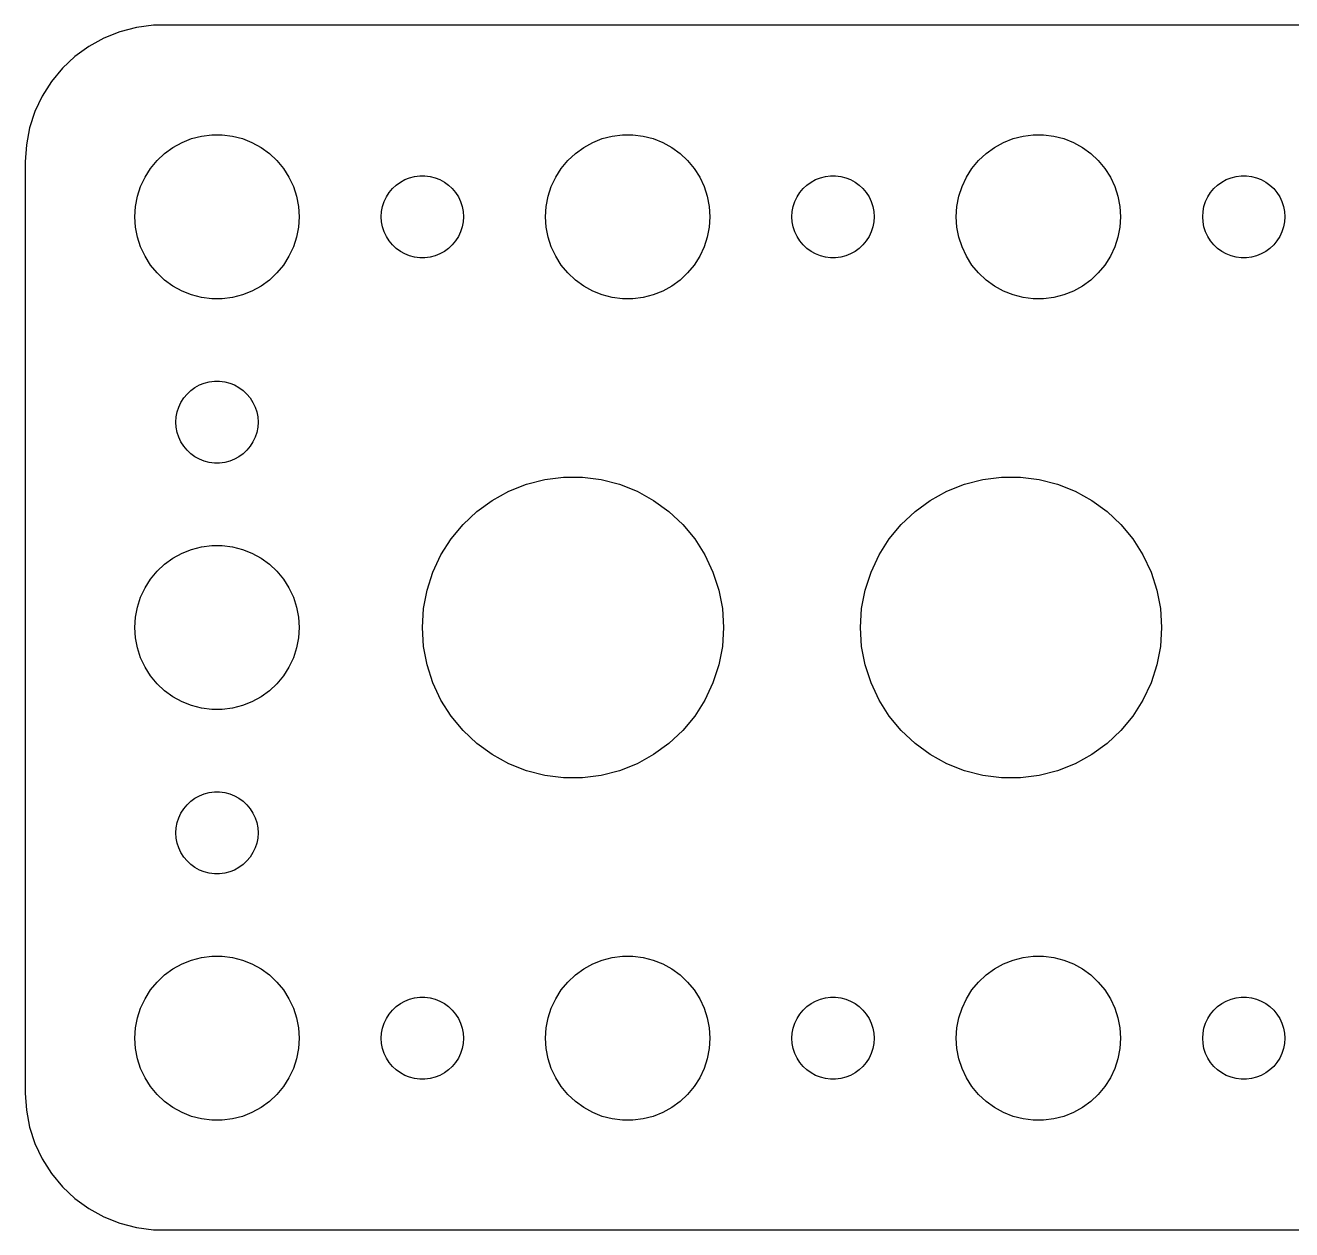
# Model space of a CAD drawing. Header units: metres. Extents: x -52 to 52, y 32 to 76.
# Drawn here: x -52 to -5.75, y 32.01 to 75.99 of the extents above; entities that cross this region are included whole.
import ezdxf

# ---------------------------------------------------------------- set-up
doc = ezdxf.new("R2010")
doc.units = ezdxf.units.M

msp = doc.modelspace()

# ---------------------------------------------------------------- linework, layer by layer
for p, q in [((-47.9369, 75.9114), (-48.5451, 75.7553)), ((-47.3139, 75.9901), (-47.9369, 75.9114)), ((47.3139, 75.9901), (-47.3139, 75.9901)), ((-49.1289, 75.5241), (-49.6791, 75.2216)), ((-48.5451, 75.7553), (-49.1289, 75.5241)), ((-49.6791, 75.2216), (-50.1871, 74.8526)), ((-50.1871, 74.8526), (-50.6448, 74.4227)), ((-50.6448, 74.4227), (-51.0451, 73.9389)), ((-51.0451, 73.9389), (-51.3815, 73.4088)), ((-51.3815, 73.4088), (-51.6489, 72.8406)), ((-51.6489, 72.8406), (-51.8429, 72.2434)), ((-51.8429, 72.2434), (-51.9606, 71.6267)), ((-46.6075, 71.533), (-46.2773, 71.7145)), ((-46.2773, 71.7145), (-45.927, 71.8532)), ((-45.927, 71.8532), (-45.5621, 71.9469)), ((-45.5621, 71.9469), (-45.1884, 71.9941)), ((-45.1884, 71.9941), (-44.8116, 71.9941)), ((-44.8116, 71.9941), (-44.4379, 71.9469)), ((-44.4379, 71.9469), (-44.0729, 71.8532)), ((-44.0729, 71.8532), (-43.7227, 71.7145)), ((-43.7227, 71.7145), (-43.3925, 71.533)), ((-31.6075, 71.533), (-31.2773, 71.7145)), ((-31.2773, 71.7145), (-30.927, 71.8532)), ((-30.927, 71.8532), (-30.5621, 71.9469)), ((-30.5621, 71.9469), (-30.1884, 71.9941)), ((-30.1884, 71.9941), (-29.8116, 71.9941)), ((-29.8116, 71.9941), (-29.4379, 71.9469)), ((-29.4379, 71.9469), (-29.0729, 71.8532)), ((-29.0729, 71.8532), (-28.7227, 71.7145)), ((-28.7227, 71.7145), (-28.3925, 71.533)), ((-16.6075, 71.533), (-16.2773, 71.7145)), ((-16.2773, 71.7145), (-15.927, 71.8532)), ((-15.927, 71.8532), (-15.5621, 71.9469)), ((-15.5621, 71.9469), (-15.1884, 71.9941)), ((-15.1884, 71.9941), (-14.8116, 71.9941)), ((-14.8116, 71.9941), (-14.4379, 71.9469)), ((-14.4379, 71.9469), (-14.0729, 71.8532)), ((-14.0729, 71.8532), (-13.7227, 71.7145)), ((-13.7227, 71.7145), (-13.3925, 71.533)), ((-51.9606, 71.6267), (-52, 71)), ((-47.1869, 71.0536), (-46.9123, 71.3115)), ((-46.9123, 71.3115), (-46.6075, 71.533)), ((-43.3925, 71.533), (-43.0877, 71.3115)), ((-43.0877, 71.3115), (-42.8131, 71.0536)), ((-32.1869, 71.0536), (-31.9123, 71.3115)), ((-31.9123, 71.3115), (-31.6075, 71.533)), ((-28.3925, 71.533), (-28.0877, 71.3115)), ((-28.0877, 71.3115), (-27.8131, 71.0536)), ((-17.1869, 71.0536), (-16.9123, 71.3115)), ((-16.9123, 71.3115), (-16.6075, 71.533)), ((-13.3925, 71.533), (-13.0877, 71.3115)), ((-13.0877, 71.3115), (-12.8131, 71.0536)), ((-52, 71), (-52, 37)), ((-47.6289, 70.4453), (-47.427, 70.7634)), ((-47.427, 70.7634), (-47.1869, 71.0536)), ((-42.8131, 71.0536), (-42.5729, 70.7634)), ((-42.5729, 70.7634), (-42.3711, 70.4453)), ((-32.6289, 70.4453), (-32.427, 70.7634)), ((-32.427, 70.7634), (-32.1869, 71.0536)), ((-27.8131, 71.0536), (-27.5729, 70.7634)), ((-27.5729, 70.7634), (-27.3711, 70.4453)), ((-17.6289, 70.4453), (-17.427, 70.7634)), ((-17.427, 70.7634), (-17.1869, 71.0536)), ((-12.8131, 71.0536), (-12.5729, 70.7634)), ((-12.5729, 70.7634), (-12.3711, 70.4453)), ((-47.7893, 70.1044), (-47.6289, 70.4453)), ((-42.3711, 70.4453), (-42.2107, 70.1044)), ((-38.3037, 70.2665), (-38.1387, 70.3572)), ((-38.1387, 70.3572), (-37.9635, 70.4266)), ((-37.9635, 70.4266), (-37.7811, 70.4734)), ((-37.7811, 70.4734), (-37.5942, 70.497)), ((-37.5942, 70.497), (-37.4058, 70.497)), ((-37.4058, 70.497), (-37.2189, 70.4734)), ((-37.2189, 70.4734), (-37.0365, 70.4266)), ((-37.0365, 70.4266), (-36.8613, 70.3572)), ((-36.8613, 70.3572), (-36.6963, 70.2665)), ((-32.7893, 70.1044), (-32.6289, 70.4453)), ((-27.3711, 70.4453), (-27.2107, 70.1044)), ((-23.3037, 70.2665), (-23.1387, 70.3572)), ((-23.1387, 70.3572), (-22.9635, 70.4266)), ((-22.9635, 70.4266), (-22.7811, 70.4734)), ((-22.7811, 70.4734), (-22.5942, 70.497)), ((-22.5942, 70.497), (-22.4058, 70.497)), ((-22.4058, 70.497), (-22.2189, 70.4734)), ((-22.2189, 70.4734), (-22.0365, 70.4266)), ((-22.0365, 70.4266), (-21.8613, 70.3572)), ((-21.8613, 70.3572), (-21.6963, 70.2665)), ((-17.7893, 70.1044), (-17.6289, 70.4453)), ((-12.3711, 70.4453), (-12.2107, 70.1044)), ((-8.30373, 70.2665), (-8.13866, 70.3572)), ((-8.13866, 70.3572), (-7.96352, 70.4266)), ((-7.96352, 70.4266), (-7.78107, 70.4734)), ((-7.78107, 70.4734), (-7.59418, 70.497)), ((-7.59418, 70.497), (-7.40581, 70.497)), ((-7.40581, 70.497), (-7.21892, 70.4734)), ((-7.21892, 70.4734), (-7.03647, 70.4266)), ((-7.03647, 70.4266), (-6.86133, 70.3572)), ((-6.86133, 70.3572), (-6.69626, 70.2665)), ((-47.9057, 69.7461), (-47.7893, 70.1044)), ((-42.2107, 70.1044), (-42.0942, 69.7461)), ((-38.8145, 69.7226), (-38.7135, 69.8817)), ((-38.7135, 69.8817), (-38.5934, 70.0268)), ((-38.5934, 70.0268), (-38.4561, 70.1558)), ((-38.4561, 70.1558), (-38.3037, 70.2665)), ((-36.6963, 70.2665), (-36.5439, 70.1558)), ((-36.5439, 70.1558), (-36.4065, 70.0268)), ((-36.4065, 70.0268), (-36.2865, 69.8817)), ((-36.2865, 69.8817), (-36.1855, 69.7226)), ((-32.9057, 69.7461), (-32.7893, 70.1044)), ((-27.2107, 70.1044), (-27.0942, 69.7461)), ((-23.8145, 69.7226), (-23.7135, 69.8817)), ((-23.7135, 69.8817), (-23.5934, 70.0268)), ((-23.5934, 70.0268), (-23.4561, 70.1558)), ((-23.4561, 70.1558), (-23.3037, 70.2665)), ((-21.6963, 70.2665), (-21.5439, 70.1558)), ((-21.5439, 70.1558), (-21.4065, 70.0268)), ((-21.4065, 70.0268), (-21.2865, 69.8817)), ((-21.2865, 69.8817), (-21.1855, 69.7226)), ((-17.9057, 69.7461), (-17.7893, 70.1044)), ((-12.2107, 70.1044), (-12.0942, 69.7461)), ((-8.81445, 69.7226), (-8.71352, 69.8817)), ((-8.71352, 69.8817), (-8.59344, 70.0268)), ((-8.59344, 70.0268), (-8.45613, 70.1558)), ((-8.45613, 70.1558), (-8.30373, 70.2665)), ((-6.69626, 70.2665), (-6.54385, 70.1558)), ((-6.54385, 70.1558), (-6.40654, 70.0268)), ((-6.40654, 70.0268), (-6.28647, 69.8817)), ((-6.28647, 69.8817), (-6.18553, 69.7226)), ((-48, 69), (-47.9763, 69.376)), ((-47.9763, 69.376), (-47.9057, 69.7461)), ((-42.0942, 69.7461), (-42.0237, 69.376)), ((-42.0237, 69.376), (-42, 69)), ((-38.9529, 69.373), (-38.8947, 69.5522)), ((-38.8947, 69.5522), (-38.8145, 69.7226)), ((-36.1855, 69.7226), (-36.1053, 69.5522)), ((-36.1053, 69.5522), (-36.0471, 69.373)), ((-33, 69), (-32.9763, 69.376)), ((-32.9763, 69.376), (-32.9057, 69.7461)), ((-27.0942, 69.7461), (-27.0237, 69.376)), ((-27.0237, 69.376), (-27, 69)), ((-23.9529, 69.373), (-23.8947, 69.5522)), ((-23.8947, 69.5522), (-23.8145, 69.7226)), ((-21.1855, 69.7226), (-21.1053, 69.5522)), ((-21.1053, 69.5522), (-21.0471, 69.373)), ((-18, 69), (-17.9763, 69.376)), ((-17.9763, 69.376), (-17.9057, 69.7461)), ((-12.0942, 69.7461), (-12.0237, 69.376)), ((-12.0237, 69.376), (-12, 69)), ((-8.95287, 69.373), (-8.89465, 69.5522)), ((-8.89465, 69.5522), (-8.81445, 69.7226)), ((-6.18553, 69.7226), (-6.10533, 69.5522)), ((-6.10533, 69.5522), (-6.04712, 69.373)), ((-47.9763, 68.624), (-48, 69)), ((-42, 69), (-42.0237, 68.624)), ((-39, 69), (-38.9882, 69.188)), ((-38.9882, 68.812), (-39, 69)), ((-38.9882, 69.188), (-38.9529, 69.373)), ((-36.0471, 69.373), (-36.0118, 69.188)), ((-36.0118, 69.188), (-36, 69)), ((-36, 69), (-36.0118, 68.812)), ((-32.9763, 68.624), (-33, 69)), ((-27, 69), (-27.0237, 68.624)), ((-24, 69), (-23.9882, 69.188)), ((-23.9882, 68.812), (-24, 69)), ((-23.9882, 69.188), (-23.9529, 69.373)), ((-21.0471, 69.373), (-21.0118, 69.188)), ((-21.0118, 69.188), (-21, 69)), ((-21, 69), (-21.0118, 68.812)), ((-17.9763, 68.624), (-18, 69)), ((-12, 69), (-12.0237, 68.624)), ((-9, 69), (-8.98816, 69.188)), ((-8.98816, 68.812), (-9, 69)), ((-8.98816, 69.188), (-8.95287, 69.373)), ((-6.04712, 69.373), (-6.01183, 69.188)), ((-6.01183, 69.188), (-6, 69)), ((-6, 69), (-6.01183, 68.812)), ((-47.9057, 68.2539), (-47.9763, 68.624)), ((-42.0237, 68.624), (-42.0942, 68.2539)), ((-38.9529, 68.627), (-38.9882, 68.812)), ((-38.8947, 68.4478), (-38.9529, 68.627)), ((-36.0471, 68.627), (-36.1053, 68.4478)), ((-36.0118, 68.812), (-36.0471, 68.627)), ((-32.9057, 68.2539), (-32.9763, 68.624)), ((-27.0237, 68.624), (-27.0942, 68.2539)), ((-23.9529, 68.627), (-23.9882, 68.812)), ((-23.8947, 68.4478), (-23.9529, 68.627)), ((-21.0471, 68.627), (-21.1053, 68.4478)), ((-21.0118, 68.812), (-21.0471, 68.627)), ((-17.9057, 68.2539), (-17.9763, 68.624)), ((-12.0237, 68.624), (-12.0942, 68.2539)), ((-8.95287, 68.627), (-8.98816, 68.812)), ((-8.89465, 68.4478), (-8.95287, 68.627)), ((-6.04712, 68.627), (-6.10533, 68.4478)), ((-6.01183, 68.812), (-6.04712, 68.627)), ((-47.7893, 67.8956), (-47.9057, 68.2539)), ((-42.0942, 68.2539), (-42.2107, 67.8956)), ((-38.8145, 68.2774), (-38.8947, 68.4478)), ((-38.7135, 68.1183), (-38.8145, 68.2774)), ((-38.5934, 67.9732), (-38.7135, 68.1183)), ((-36.2865, 68.1183), (-36.4065, 67.9732)), ((-36.1855, 68.2774), (-36.2865, 68.1183)), ((-36.1053, 68.4478), (-36.1855, 68.2774)), ((-32.7893, 67.8956), (-32.9057, 68.2539)), ((-27.0942, 68.2539), (-27.2107, 67.8956)), ((-23.8145, 68.2774), (-23.8947, 68.4478)), ((-23.7135, 68.1183), (-23.8145, 68.2774)), ((-23.5934, 67.9732), (-23.7135, 68.1183)), ((-21.2865, 68.1183), (-21.4065, 67.9732)), ((-21.1855, 68.2774), (-21.2865, 68.1183)), ((-21.1053, 68.4478), (-21.1855, 68.2774)), ((-17.7893, 67.8956), (-17.9057, 68.2539)), ((-12.0942, 68.2539), (-12.2107, 67.8956)), ((-8.81445, 68.2774), (-8.89465, 68.4478)), ((-8.71352, 68.1183), (-8.81445, 68.2774)), ((-8.59344, 67.9732), (-8.71352, 68.1183)), ((-6.28647, 68.1183), (-6.40654, 67.9732)), ((-6.18553, 68.2774), (-6.28647, 68.1183)), ((-6.10533, 68.4478), (-6.18553, 68.2774)), ((-47.6289, 67.5547), (-47.7893, 67.8956)), ((-47.427, 67.2366), (-47.6289, 67.5547)), ((-42.3711, 67.5547), (-42.5729, 67.2366)), ((-42.2107, 67.8956), (-42.3711, 67.5547)), ((-38.4561, 67.8442), (-38.5934, 67.9732)), ((-38.3037, 67.7335), (-38.4561, 67.8442)), ((-38.1387, 67.6427), (-38.3037, 67.7335)), ((-37.9635, 67.5734), (-38.1387, 67.6427)), ((-37.7811, 67.5266), (-37.9635, 67.5734)), ((-37.5942, 67.5029), (-37.7811, 67.5266)), ((-37.2189, 67.5266), (-37.4058, 67.5029)), ((-37.0365, 67.5734), (-37.2189, 67.5266)), ((-36.8613, 67.6427), (-37.0365, 67.5734)), ((-36.6963, 67.7335), (-36.8613, 67.6427)), ((-36.5439, 67.8442), (-36.6963, 67.7335)), ((-36.4065, 67.9732), (-36.5439, 67.8442)), ((-32.6289, 67.5547), (-32.7893, 67.8956)), ((-32.427, 67.2366), (-32.6289, 67.5547)), ((-27.3711, 67.5547), (-27.5729, 67.2366)), ((-27.2107, 67.8956), (-27.3711, 67.5547)), ((-23.4561, 67.8442), (-23.5934, 67.9732)), ((-23.3037, 67.7335), (-23.4561, 67.8442)), ((-23.1387, 67.6427), (-23.3037, 67.7335)), ((-22.9635, 67.5734), (-23.1387, 67.6427)), ((-22.7811, 67.5266), (-22.9635, 67.5734)), ((-22.5942, 67.5029), (-22.7811, 67.5266)), ((-22.2189, 67.5266), (-22.4058, 67.5029)), ((-22.0365, 67.5734), (-22.2189, 67.5266)), ((-21.8613, 67.6427), (-22.0365, 67.5734)), ((-21.6963, 67.7335), (-21.8613, 67.6427)), ((-21.5439, 67.8442), (-21.6963, 67.7335)), ((-21.4065, 67.9732), (-21.5439, 67.8442)), ((-17.6289, 67.5547), (-17.7893, 67.8956)), ((-17.427, 67.2366), (-17.6289, 67.5547)), ((-12.3711, 67.5547), (-12.5729, 67.2366)), ((-12.2107, 67.8956), (-12.3711, 67.5547)), ((-8.45613, 67.8442), (-8.59344, 67.9732)), ((-8.30373, 67.7335), (-8.45613, 67.8442)), ((-8.13866, 67.6427), (-8.30373, 67.7335)), ((-7.96352, 67.5734), (-8.13866, 67.6427)), ((-7.78107, 67.5266), (-7.96352, 67.5734)), ((-7.59418, 67.5029), (-7.78107, 67.5266)), ((-7.21892, 67.5266), (-7.40581, 67.5029)), ((-7.03647, 67.5734), (-7.21892, 67.5266)), ((-6.86133, 67.6427), (-7.03647, 67.5734)), ((-6.69626, 67.7335), (-6.86133, 67.6427)), ((-6.54385, 67.8442), (-6.69626, 67.7335)), ((-6.40654, 67.9732), (-6.54385, 67.8442)), ((-47.1869, 66.9464), (-47.427, 67.2366)), ((-42.5729, 67.2366), (-42.8131, 66.9464)), ((-37.4058, 67.5029), (-37.5942, 67.5029)), ((-32.1869, 66.9464), (-32.427, 67.2366)), ((-27.5729, 67.2366), (-27.8131, 66.9464)), ((-22.4058, 67.5029), (-22.5942, 67.5029)), ((-17.1869, 66.9464), (-17.427, 67.2366)), ((-12.5729, 67.2366), (-12.8131, 66.9464)), ((-7.40581, 67.5029), (-7.59418, 67.5029)), ((-46.9123, 66.6884), (-47.1869, 66.9464)), ((-46.6075, 66.467), (-46.9123, 66.6884)), ((-43.0877, 66.6884), (-43.3925, 66.467)), ((-42.8131, 66.9464), (-43.0877, 66.6884)), ((-31.9123, 66.6884), (-32.1869, 66.9464)), ((-31.6075, 66.467), (-31.9123, 66.6884)), ((-28.0877, 66.6884), (-28.3925, 66.467)), ((-27.8131, 66.9464), (-28.0877, 66.6884)), ((-16.9123, 66.6884), (-17.1869, 66.9464)), ((-16.6075, 66.467), (-16.9123, 66.6884)), ((-13.0877, 66.6884), (-13.3925, 66.467)), ((-12.8131, 66.9464), (-13.0877, 66.6884)), ((-46.2773, 66.2855), (-46.6075, 66.467)), ((-45.927, 66.1468), (-46.2773, 66.2855)), ((-45.5621, 66.0531), (-45.927, 66.1468)), ((-44.0729, 66.1468), (-44.4379, 66.0531)), ((-43.7227, 66.2855), (-44.0729, 66.1468)), ((-43.3925, 66.467), (-43.7227, 66.2855)), ((-31.2773, 66.2855), (-31.6075, 66.467)), ((-30.927, 66.1468), (-31.2773, 66.2855)), ((-30.5621, 66.0531), (-30.927, 66.1468)), ((-29.0729, 66.1468), (-29.4379, 66.0531)), ((-28.7227, 66.2855), (-29.0729, 66.1468)), ((-28.3925, 66.467), (-28.7227, 66.2855)), ((-16.2773, 66.2855), (-16.6075, 66.467)), ((-15.927, 66.1468), (-16.2773, 66.2855)), ((-15.5621, 66.0531), (-15.927, 66.1468)), ((-14.0729, 66.1468), (-14.4379, 66.0531)), ((-13.7227, 66.2855), (-14.0729, 66.1468)), ((-13.3925, 66.467), (-13.7227, 66.2855)), ((-45.1884, 66.0059), (-45.5621, 66.0531)), ((-44.8116, 66.0059), (-45.1884, 66.0059)), ((-44.4379, 66.0531), (-44.8116, 66.0059)), ((-30.1884, 66.0059), (-30.5621, 66.0531)), ((-29.8116, 66.0059), (-30.1884, 66.0059)), ((-29.4379, 66.0531), (-29.8116, 66.0059)), ((-15.1884, 66.0059), (-15.5621, 66.0531)), ((-14.8116, 66.0059), (-15.1884, 66.0059)), ((-14.4379, 66.0531), (-14.8116, 66.0059)), ((-45.6387, 62.8572), (-45.4635, 62.9266)), ((-45.4635, 62.9266), (-45.2811, 62.9734)), ((-45.2811, 62.9734), (-45.0942, 62.997)), ((-45.0942, 62.997), (-44.9058, 62.997)), ((-44.9058, 62.997), (-44.7189, 62.9734)), ((-44.7189, 62.9734), (-44.5365, 62.9266)), ((-44.5365, 62.9266), (-44.3613, 62.8572)), ((-46.2135, 62.3817), (-46.0934, 62.5268)), ((-46.0934, 62.5268), (-45.9561, 62.6558)), ((-45.9561, 62.6558), (-45.8037, 62.7665)), ((-45.8037, 62.7665), (-45.6387, 62.8572)), ((-44.3613, 62.8572), (-44.1963, 62.7665)), ((-44.1963, 62.7665), (-44.0439, 62.6558)), ((-44.0439, 62.6558), (-43.9065, 62.5268)), ((-43.9065, 62.5268), (-43.7865, 62.3817)), ((-46.4529, 61.873), (-46.3947, 62.0522)), ((-46.3947, 62.0522), (-46.3145, 62.2226)), ((-46.3145, 62.2226), (-46.2135, 62.3817)), ((-43.7865, 62.3817), (-43.6855, 62.2226)), ((-43.6855, 62.2226), (-43.6053, 62.0522)), ((-43.6053, 62.0522), (-43.5471, 61.873)), ((-46.5, 61.5), (-46.4882, 61.688)), ((-46.4882, 61.688), (-46.4529, 61.873)), ((-43.5471, 61.873), (-43.5118, 61.688)), ((-43.5118, 61.688), (-43.5, 61.5)), ((-46.4882, 61.312), (-46.5, 61.5)), ((-46.4529, 61.127), (-46.4882, 61.312)), ((-46.3947, 60.9478), (-46.4529, 61.127)), ((-43.5471, 61.127), (-43.6053, 60.9478)), ((-43.5118, 61.312), (-43.5471, 61.127)), ((-43.5, 61.5), (-43.5118, 61.312)), ((-46.3145, 60.7774), (-46.3947, 60.9478)), ((-46.2135, 60.6183), (-46.3145, 60.7774)), ((-46.0934, 60.4732), (-46.2135, 60.6183)), ((-43.7865, 60.6183), (-43.9065, 60.4732)), ((-43.6855, 60.7774), (-43.7865, 60.6183)), ((-43.6053, 60.9478), (-43.6855, 60.7774)), ((-45.9561, 60.3442), (-46.0934, 60.4732)), ((-45.8037, 60.2335), (-45.9561, 60.3442)), ((-45.6387, 60.1427), (-45.8037, 60.2335)), ((-45.4635, 60.0734), (-45.6387, 60.1427)), ((-44.3613, 60.1427), (-44.5365, 60.0734)), ((-44.1963, 60.2335), (-44.3613, 60.1427)), ((-44.0439, 60.3442), (-44.1963, 60.2335)), ((-43.9065, 60.4732), (-44.0439, 60.3442)), ((-45.2811, 60.0266), (-45.4635, 60.0734)), ((-45.0942, 60.0029), (-45.2811, 60.0266)), ((-44.9058, 60.0029), (-45.0942, 60.0029)), ((-44.7189, 60.0266), (-44.9058, 60.0029)), ((-44.5365, 60.0734), (-44.7189, 60.0266)), ((-34.3418, 58.9765), (-33.6996, 59.2308)), ((-33.6996, 59.2308), (-33.0306, 59.4026)), ((-33.0306, 59.4026), (-32.3453, 59.4891)), ((-32.3453, 59.4891), (-31.6546, 59.4891)), ((-31.6546, 59.4891), (-30.9694, 59.4026)), ((-30.9694, 59.4026), (-30.3004, 59.2308)), ((-30.3004, 59.2308), (-29.6582, 58.9765)), ((-18.3418, 58.9765), (-17.6996, 59.2308)), ((-17.6996, 59.2308), (-17.0306, 59.4026)), ((-17.0306, 59.4026), (-16.3453, 59.4891)), ((-16.3453, 59.4891), (-15.6546, 59.4891)), ((-15.6546, 59.4891), (-14.9694, 59.4026)), ((-14.9694, 59.4026), (-14.3004, 59.2308)), ((-14.3004, 59.2308), (-13.6582, 58.9765)), ((-34.947, 58.6438), (-34.3418, 58.9765)), ((-29.6582, 58.9765), (-29.0529, 58.6438)), ((-18.947, 58.6438), (-18.3418, 58.9765)), ((-13.6582, 58.9765), (-13.0529, 58.6438)), ((-35.5058, 58.2378), (-34.947, 58.6438)), ((-29.0529, 58.6438), (-28.4942, 58.2378)), ((-19.5058, 58.2378), (-18.947, 58.6438)), ((-13.0529, 58.6438), (-12.4942, 58.2378)), ((-36.0093, 57.765), (-35.5058, 58.2378)), ((-28.4942, 58.2378), (-27.9907, 57.765)), ((-20.0093, 57.765), (-19.5058, 58.2378)), ((-12.4942, 58.2378), (-11.9907, 57.765)), ((-36.4496, 57.2328), (-36.0093, 57.765)), ((-27.9907, 57.765), (-27.5504, 57.2328)), ((-20.4496, 57.2328), (-20.0093, 57.765)), ((-11.9907, 57.765), (-11.5504, 57.2328)), ((-45.927, 56.8532), (-45.5621, 56.9469)), ((-45.5621, 56.9469), (-45.1884, 56.9941)), ((-45.1884, 56.9941), (-44.8116, 56.9941)), ((-44.8116, 56.9941), (-44.4379, 56.9469)), ((-44.4379, 56.9469), (-44.0729, 56.8532)), ((-36.8197, 56.6496), (-36.4496, 57.2328)), ((-27.5504, 57.2328), (-27.1803, 56.6496)), ((-20.8197, 56.6496), (-20.4496, 57.2328)), ((-11.5504, 57.2328), (-11.1803, 56.6496)), ((-46.9123, 56.3115), (-46.6075, 56.533)), ((-46.6075, 56.533), (-46.2773, 56.7145)), ((-46.2773, 56.7145), (-45.927, 56.8532)), ((-44.0729, 56.8532), (-43.7227, 56.7145)), ((-43.7227, 56.7145), (-43.3925, 56.533)), ((-43.3925, 56.533), (-43.0877, 56.3115)), ((-37.1138, 56.0247), (-36.8197, 56.6496)), ((-27.1803, 56.6496), (-26.8862, 56.0247)), ((-21.1138, 56.0247), (-20.8197, 56.6496)), ((-11.1803, 56.6496), (-10.8862, 56.0247)), ((-47.427, 55.7634), (-47.1869, 56.0536)), ((-47.1869, 56.0536), (-46.9123, 56.3115)), ((-43.0877, 56.3115), (-42.8131, 56.0536)), ((-42.8131, 56.0536), (-42.5729, 55.7634)), ((-37.3272, 55.3678), (-37.1138, 56.0247)), ((-26.8862, 56.0247), (-26.6728, 55.3678)), ((-21.3272, 55.3678), (-21.1138, 56.0247)), ((-10.8862, 56.0247), (-10.6728, 55.3678)), ((-47.6289, 55.4453), (-47.427, 55.7634)), ((-42.5729, 55.7634), (-42.3711, 55.4453)), ((-47.9057, 54.7461), (-47.7893, 55.1044)), ((-47.7893, 55.1044), (-47.6289, 55.4453)), ((-42.3711, 55.4453), (-42.2107, 55.1044)), ((-42.2107, 55.1044), (-42.0942, 54.7461)), ((-37.4566, 54.6893), (-37.3272, 55.3678)), ((-26.6728, 55.3678), (-26.5434, 54.6893)), ((-21.4566, 54.6893), (-21.3272, 55.3678)), ((-10.6728, 55.3678), (-10.5434, 54.6893)), ((-47.9763, 54.376), (-47.9057, 54.7461)), ((-42.0942, 54.7461), (-42.0237, 54.376)), ((-37.5, 54), (-37.4566, 54.6893)), ((-26.5434, 54.6893), (-26.5, 54)), ((-21.5, 54), (-21.4566, 54.6893)), ((-10.5434, 54.6893), (-10.5, 54)), ((-48, 54), (-47.9763, 54.376)), ((-42.0237, 54.376), (-42, 54)), ((-47.9763, 53.624), (-48, 54)), ((-42, 54), (-42.0237, 53.624)), ((-37.4566, 53.3107), (-37.5, 54)), ((-26.5, 54), (-26.5434, 53.3107)), ((-21.4566, 53.3107), (-21.5, 54)), ((-10.5, 54), (-10.5434, 53.3107)), ((-47.9057, 53.2539), (-47.9763, 53.624)), ((-47.7893, 52.8956), (-47.9057, 53.2539)), ((-42.0942, 53.2539), (-42.2107, 52.8956)), ((-42.0237, 53.624), (-42.0942, 53.2539)), ((-37.3272, 52.6322), (-37.4566, 53.3107)), ((-26.5434, 53.3107), (-26.6728, 52.6322)), ((-21.3272, 52.6322), (-21.4566, 53.3107)), ((-10.5434, 53.3107), (-10.6728, 52.6322)), ((-47.6289, 52.5547), (-47.7893, 52.8956)), ((-42.2107, 52.8956), (-42.3711, 52.5547)), ((-47.427, 52.2366), (-47.6289, 52.5547)), ((-42.3711, 52.5547), (-42.5729, 52.2366)), ((-37.1138, 51.9753), (-37.3272, 52.6322)), ((-26.6728, 52.6322), (-26.8862, 51.9753)), ((-21.1138, 51.9753), (-21.3272, 52.6322)), ((-10.6728, 52.6322), (-10.8862, 51.9753)), ((-47.1869, 51.9464), (-47.427, 52.2366)), ((-46.9123, 51.6885), (-47.1869, 51.9464)), ((-42.8131, 51.9464), (-43.0877, 51.6885)), ((-42.5729, 52.2366), (-42.8131, 51.9464)), ((-36.8197, 51.3504), (-37.1138, 51.9753)), ((-26.8862, 51.9753), (-27.1803, 51.3504)), ((-20.8197, 51.3504), (-21.1138, 51.9753)), ((-10.8862, 51.9753), (-11.1803, 51.3504)), ((-46.6075, 51.467), (-46.9123, 51.6885)), ((-46.2773, 51.2855), (-46.6075, 51.467)), ((-43.3925, 51.467), (-43.7227, 51.2855)), ((-43.0877, 51.6885), (-43.3925, 51.467)), ((-36.4496, 50.7672), (-36.8197, 51.3504)), ((-27.1803, 51.3504), (-27.5504, 50.7672)), ((-20.4496, 50.7672), (-20.8197, 51.3504)), ((-11.1803, 51.3504), (-11.5504, 50.7672)), ((-45.927, 51.1468), (-46.2773, 51.2855)), ((-45.5621, 51.0531), (-45.927, 51.1468)), ((-45.1884, 51.0059), (-45.5621, 51.0531)), ((-44.8116, 51.0059), (-45.1884, 51.0059)), ((-44.4379, 51.0531), (-44.8116, 51.0059)), ((-44.0729, 51.1468), (-44.4379, 51.0531)), ((-43.7227, 51.2855), (-44.0729, 51.1468)), ((-36.0093, 50.235), (-36.4496, 50.7672)), ((-27.5504, 50.7672), (-27.9907, 50.235)), ((-20.0093, 50.235), (-20.4496, 50.7672)), ((-11.5504, 50.7672), (-11.9907, 50.235)), ((-35.5058, 49.7622), (-36.0093, 50.235)), ((-27.9907, 50.235), (-28.4942, 49.7622)), ((-19.5058, 49.7622), (-20.0093, 50.235)), ((-11.9907, 50.235), (-12.4942, 49.7622)), ((-34.947, 49.3562), (-35.5058, 49.7622)), ((-28.4942, 49.7622), (-29.0529, 49.3562)), ((-18.947, 49.3562), (-19.5058, 49.7622)), ((-12.4942, 49.7622), (-13.0529, 49.3562)), ((-34.3418, 49.0235), (-34.947, 49.3562)), ((-29.0529, 49.3562), (-29.6582, 49.0235)), ((-18.3418, 49.0235), (-18.947, 49.3562)), ((-13.0529, 49.3562), (-13.6582, 49.0235)), ((-33.6996, 48.7692), (-34.3418, 49.0235)), ((-33.0306, 48.5974), (-33.6996, 48.7692)), ((-32.3453, 48.5109), (-33.0306, 48.5974)), ((-30.9694, 48.5974), (-31.6546, 48.5109)), ((-30.3004, 48.7692), (-30.9694, 48.5974)), ((-29.6582, 49.0235), (-30.3004, 48.7692)), ((-17.6996, 48.7692), (-18.3418, 49.0235)), ((-17.0306, 48.5974), (-17.6996, 48.7692)), ((-16.3453, 48.5109), (-17.0306, 48.5974)), ((-14.9694, 48.5974), (-15.6546, 48.5109)), ((-14.3004, 48.7692), (-14.9694, 48.5974)), ((-13.6582, 49.0235), (-14.3004, 48.7692)), ((-31.6546, 48.5109), (-32.3453, 48.5109)), ((-15.6546, 48.5109), (-16.3453, 48.5109)), ((-46.0934, 47.5268), (-45.9561, 47.6558)), ((-45.9561, 47.6558), (-45.8037, 47.7665)), ((-45.8037, 47.7665), (-45.6387, 47.8573)), ((-45.6387, 47.8573), (-45.4635, 47.9266)), ((-45.4635, 47.9266), (-45.2811, 47.9734)), ((-45.2811, 47.9734), (-45.0942, 47.9971)), ((-45.0942, 47.9971), (-44.9058, 47.9971)), ((-44.9058, 47.9971), (-44.7189, 47.9734)), ((-44.7189, 47.9734), (-44.5365, 47.9266)), ((-44.5365, 47.9266), (-44.3613, 47.8573)), ((-44.3613, 47.8573), (-44.1963, 47.7665)), ((-44.1963, 47.7665), (-44.0439, 47.6558)), ((-44.0439, 47.6558), (-43.9065, 47.5268)), ((-46.3947, 47.0522), (-46.3145, 47.2226)), ((-46.3145, 47.2226), (-46.2135, 47.3817)), ((-46.2135, 47.3817), (-46.0934, 47.5268)), ((-43.9065, 47.5268), (-43.7865, 47.3817)), ((-43.7865, 47.3817), (-43.6855, 47.2226)), ((-43.6855, 47.2226), (-43.6053, 47.0522)), ((-46.4882, 46.688), (-46.4529, 46.873)), ((-46.4529, 46.873), (-46.3947, 47.0522)), ((-43.6053, 47.0522), (-43.5471, 46.873)), ((-43.5471, 46.873), (-43.5118, 46.688)), ((-46.5, 46.5), (-46.4882, 46.688)), ((-46.4882, 46.312), (-46.5, 46.5)), ((-46.4529, 46.127), (-46.4882, 46.312)), ((-43.5118, 46.312), (-43.5471, 46.127)), ((-43.5118, 46.688), (-43.5, 46.5)), ((-43.5, 46.5), (-43.5118, 46.312)), ((-46.3947, 45.9478), (-46.4529, 46.127)), ((-46.3145, 45.7774), (-46.3947, 45.9478)), ((-43.6053, 45.9478), (-43.6855, 45.7774)), ((-43.5471, 46.127), (-43.6053, 45.9478)), ((-46.2135, 45.6183), (-46.3145, 45.7774)), ((-46.0934, 45.4732), (-46.2135, 45.6183)), ((-45.9561, 45.3442), (-46.0934, 45.4732)), ((-45.8037, 45.2335), (-45.9561, 45.3442)), ((-44.0439, 45.3442), (-44.1963, 45.2335)), ((-43.9065, 45.4732), (-44.0439, 45.3442)), ((-43.7865, 45.6183), (-43.9065, 45.4732)), ((-43.6855, 45.7774), (-43.7865, 45.6183)), ((-45.6387, 45.1428), (-45.8037, 45.2335)), ((-45.4635, 45.0734), (-45.6387, 45.1428)), ((-45.2811, 45.0266), (-45.4635, 45.0734)), ((-45.0942, 45.003), (-45.2811, 45.0266)), ((-44.9058, 45.003), (-45.0942, 45.003)), ((-44.7189, 45.0266), (-44.9058, 45.003)), ((-44.5365, 45.0734), (-44.7189, 45.0266)), ((-44.3613, 45.1428), (-44.5365, 45.0734)), ((-44.1963, 45.2335), (-44.3613, 45.1428)), ((-46.6075, 41.533), (-46.2773, 41.7145)), ((-46.2773, 41.7145), (-45.927, 41.8532)), ((-45.927, 41.8532), (-45.5621, 41.9469)), ((-45.5621, 41.9469), (-45.1884, 41.9941)), ((-45.1884, 41.9941), (-44.8116, 41.9941)), ((-44.8116, 41.9941), (-44.4379, 41.9469)), ((-44.4379, 41.9469), (-44.0729, 41.8532)), ((-44.0729, 41.8532), (-43.7227, 41.7145)), ((-43.7227, 41.7145), (-43.3925, 41.533)), ((-31.6075, 41.533), (-31.2773, 41.7145)), ((-31.2773, 41.7145), (-30.927, 41.8532)), ((-30.927, 41.8532), (-30.5621, 41.9469)), ((-30.5621, 41.9469), (-30.1884, 41.9941)), ((-30.1884, 41.9941), (-29.8116, 41.9941)), ((-29.8116, 41.9941), (-29.4379, 41.9469)), ((-29.4379, 41.9469), (-29.0729, 41.8532)), ((-29.0729, 41.8532), (-28.7227, 41.7145)), ((-28.7227, 41.7145), (-28.3925, 41.533)), ((-16.6075, 41.533), (-16.2773, 41.7145)), ((-16.2773, 41.7145), (-15.927, 41.8532)), ((-15.927, 41.8532), (-15.5621, 41.9469)), ((-15.5621, 41.9469), (-15.1884, 41.9941)), ((-15.1884, 41.9941), (-14.8116, 41.9941)), ((-14.8116, 41.9941), (-14.4379, 41.9469)), ((-14.4379, 41.9469), (-14.0729, 41.8532)), ((-14.0729, 41.8532), (-13.7227, 41.7145)), ((-13.7227, 41.7145), (-13.3925, 41.533)), ((-47.1869, 41.0536), (-46.9123, 41.3116)), ((-46.9123, 41.3116), (-46.6075, 41.533)), ((-43.3925, 41.533), (-43.0877, 41.3116)), ((-43.0877, 41.3116), (-42.8131, 41.0536)), ((-32.1869, 41.0536), (-31.9123, 41.3116)), ((-31.9123, 41.3116), (-31.6075, 41.533)), ((-28.3925, 41.533), (-28.0877, 41.3116)), ((-28.0877, 41.3116), (-27.8131, 41.0536)), ((-17.1869, 41.0536), (-16.9123, 41.3116)), ((-16.9123, 41.3116), (-16.6075, 41.533)), ((-13.3925, 41.533), (-13.0877, 41.3116)), ((-13.0877, 41.3116), (-12.8131, 41.0536)), ((-47.6289, 40.4453), (-47.427, 40.7634)), ((-47.427, 40.7634), (-47.1869, 41.0536)), ((-42.8131, 41.0536), (-42.5729, 40.7634)), ((-42.5729, 40.7634), (-42.3711, 40.4453)), ((-32.6289, 40.4453), (-32.427, 40.7634)), ((-32.427, 40.7634), (-32.1869, 41.0536)), ((-27.8131, 41.0536), (-27.5729, 40.7634)), ((-27.5729, 40.7634), (-27.3711, 40.4453)), ((-17.6289, 40.4453), (-17.427, 40.7634)), ((-17.427, 40.7634), (-17.1869, 41.0536)), ((-12.8131, 41.0536), (-12.5729, 40.7634)), ((-12.5729, 40.7634), (-12.3711, 40.4453)), ((-47.7893, 40.1044), (-47.6289, 40.4453)), ((-42.3711, 40.4453), (-42.2107, 40.1044)), ((-38.4561, 40.1558), (-38.3037, 40.2665)), ((-38.3037, 40.2665), (-38.1387, 40.3573)), ((-38.1387, 40.3573), (-37.9635, 40.4266)), ((-37.9635, 40.4266), (-37.7811, 40.4734)), ((-37.7811, 40.4734), (-37.5942, 40.4971)), ((-37.5942, 40.4971), (-37.4058, 40.4971)), ((-37.4058, 40.4971), (-37.2189, 40.4734)), ((-37.2189, 40.4734), (-37.0365, 40.4266)), ((-37.0365, 40.4266), (-36.8613, 40.3573)), ((-36.8613, 40.3573), (-36.6963, 40.2665)), ((-36.6963, 40.2665), (-36.5439, 40.1558)), ((-32.7893, 40.1044), (-32.6289, 40.4453)), ((-27.3711, 40.4453), (-27.2107, 40.1044)), ((-23.4561, 40.1558), (-23.3037, 40.2665)), ((-23.3037, 40.2665), (-23.1387, 40.3573)), ((-23.1387, 40.3573), (-22.9635, 40.4266)), ((-22.9635, 40.4266), (-22.7811, 40.4734)), ((-22.7811, 40.4734), (-22.5942, 40.4971)), ((-22.5942, 40.4971), (-22.4058, 40.4971)), ((-22.4058, 40.4971), (-22.2189, 40.4734)), ((-22.2189, 40.4734), (-22.0365, 40.4266)), ((-22.0365, 40.4266), (-21.8613, 40.3573)), ((-21.8613, 40.3573), (-21.6963, 40.2665)), ((-21.6963, 40.2665), (-21.5439, 40.1558)), ((-17.7893, 40.1044), (-17.6289, 40.4453)), ((-12.3711, 40.4453), (-12.2107, 40.1044)), ((-8.45613, 40.1558), (-8.30373, 40.2665)), ((-8.30373, 40.2665), (-8.13866, 40.3573)), ((-8.13866, 40.3573), (-7.96352, 40.4266)), ((-7.96352, 40.4266), (-7.78107, 40.4734)), ((-7.78107, 40.4734), (-7.59418, 40.4971)), ((-7.59418, 40.4971), (-7.40581, 40.4971)), ((-7.40581, 40.4971), (-7.21892, 40.4734)), ((-7.21892, 40.4734), (-7.03647, 40.4266)), ((-7.03647, 40.4266), (-6.86133, 40.3573)), ((-6.86133, 40.3573), (-6.69626, 40.2665)), ((-6.69626, 40.2665), (-6.54385, 40.1558)), ((-47.9057, 39.7461), (-47.7893, 40.1044)), ((-42.2107, 40.1044), (-42.0942, 39.7461)), ((-38.8145, 39.7226), (-38.7135, 39.8817)), ((-38.7135, 39.8817), (-38.5934, 40.0268)), ((-38.5934, 40.0268), (-38.4561, 40.1558)), ((-36.5439, 40.1558), (-36.4065, 40.0268)), ((-36.4065, 40.0268), (-36.2865, 39.8817)), ((-36.2865, 39.8817), (-36.1855, 39.7226)), ((-32.9057, 39.7461), (-32.7893, 40.1044)), ((-27.2107, 40.1044), (-27.0942, 39.7461)), ((-23.8145, 39.7226), (-23.7135, 39.8817)), ((-23.7135, 39.8817), (-23.5934, 40.0268)), ((-23.5934, 40.0268), (-23.4561, 40.1558)), ((-21.5439, 40.1558), (-21.4065, 40.0268)), ((-21.4065, 40.0268), (-21.2865, 39.8817)), ((-21.2865, 39.8817), (-21.1855, 39.7226)), ((-17.9057, 39.7461), (-17.7893, 40.1044)), ((-12.2107, 40.1044), (-12.0942, 39.7461)), ((-8.81445, 39.7226), (-8.71352, 39.8817)), ((-8.71352, 39.8817), (-8.59344, 40.0268)), ((-8.59344, 40.0268), (-8.45613, 40.1558)), ((-6.54385, 40.1558), (-6.40654, 40.0268)), ((-6.40654, 40.0268), (-6.28647, 39.8817)), ((-6.28647, 39.8817), (-6.18553, 39.7226)), ((-48, 39), (-47.9763, 39.376)), ((-47.9763, 39.376), (-47.9057, 39.7461)), ((-42.0942, 39.7461), (-42.0237, 39.376)), ((-42.0237, 39.376), (-42, 39)), ((-38.9882, 39.188), (-38.9529, 39.373)), ((-38.9529, 39.373), (-38.8947, 39.5522)), ((-38.8947, 39.5522), (-38.8145, 39.7226)), ((-36.1855, 39.7226), (-36.1053, 39.5522)), ((-36.1053, 39.5522), (-36.0471, 39.373)), ((-36.0471, 39.373), (-36.0118, 39.188)), ((-33, 39), (-32.9763, 39.376)), ((-32.9763, 39.376), (-32.9057, 39.7461)), ((-27.0942, 39.7461), (-27.0237, 39.376)), ((-27.0237, 39.376), (-27, 39)), ((-23.9882, 39.188), (-23.9529, 39.373)), ((-23.9529, 39.373), (-23.8947, 39.5522)), ((-23.8947, 39.5522), (-23.8145, 39.7226)), ((-21.1855, 39.7226), (-21.1053, 39.5522)), ((-21.1053, 39.5522), (-21.0471, 39.373)), ((-21.0471, 39.373), (-21.0118, 39.188)), ((-18, 39), (-17.9763, 39.376)), ((-17.9763, 39.376), (-17.9057, 39.7461)), ((-12.0942, 39.7461), (-12.0237, 39.376)), ((-12.0237, 39.376), (-12, 39)), ((-8.98816, 39.188), (-8.95287, 39.373)), ((-8.95287, 39.373), (-8.89465, 39.5522)), ((-8.89465, 39.5522), (-8.81445, 39.7226)), ((-6.18553, 39.7226), (-6.10533, 39.5522)), ((-6.10533, 39.5522), (-6.04712, 39.373)), ((-6.04712, 39.373), (-6.01183, 39.188)), ((-47.9763, 38.624), (-48, 39)), ((-42, 39), (-42.0237, 38.624)), ((-39, 39), (-38.9882, 39.188)), ((-38.9882, 38.812), (-39, 39)), ((-36.0118, 39.188), (-36, 39)), ((-36, 39), (-36.0118, 38.812)), ((-32.9763, 38.624), (-33, 39)), ((-27, 39), (-27.0237, 38.624)), ((-24, 39), (-23.9882, 39.188)), ((-23.9882, 38.812), (-24, 39)), ((-21.0118, 39.188), (-21, 39)), ((-21, 39), (-21.0118, 38.812)), ((-17.9763, 38.624), (-18, 39)), ((-12, 39), (-12.0237, 38.624)), ((-9, 39), (-8.98816, 39.188)), ((-8.98816, 38.812), (-9, 39)), ((-6.01183, 39.188), (-6, 39)), ((-6, 39), (-6.01183, 38.812)), ((-47.9057, 38.2539), (-47.9763, 38.624)), ((-42.0237, 38.624), (-42.0942, 38.2539)), ((-38.9529, 38.627), (-38.9882, 38.812)), ((-38.8947, 38.4478), (-38.9529, 38.627)), ((-38.8145, 38.2774), (-38.8947, 38.4478)), ((-36.1053, 38.4478), (-36.1855, 38.2774)), ((-36.0471, 38.627), (-36.1053, 38.4478)), ((-36.0118, 38.812), (-36.0471, 38.627)), ((-32.9057, 38.2539), (-32.9763, 38.624)), ((-27.0237, 38.624), (-27.0942, 38.2539)), ((-23.9529, 38.627), (-23.9882, 38.812)), ((-23.8947, 38.4478), (-23.9529, 38.627)), ((-23.8145, 38.2774), (-23.8947, 38.4478)), ((-21.1053, 38.4478), (-21.1855, 38.2774)), ((-21.0471, 38.627), (-21.1053, 38.4478)), ((-21.0118, 38.812), (-21.0471, 38.627)), ((-17.9057, 38.2539), (-17.9763, 38.624)), ((-12.0237, 38.624), (-12.0942, 38.2539)), ((-8.95287, 38.627), (-8.98816, 38.812)), ((-8.89465, 38.4478), (-8.95287, 38.627)), ((-8.81445, 38.2774), (-8.89465, 38.4478)), ((-6.10533, 38.4478), (-6.18553, 38.2774)), ((-6.04712, 38.627), (-6.10533, 38.4478)), ((-6.01183, 38.812), (-6.04712, 38.627)), ((-47.7893, 37.8956), (-47.9057, 38.2539)), ((-42.0942, 38.2539), (-42.2107, 37.8956)), ((-38.7135, 38.1183), (-38.8145, 38.2774)), ((-38.5934, 37.9732), (-38.7135, 38.1183)), ((-38.4561, 37.8442), (-38.5934, 37.9732)), ((-36.4065, 37.9732), (-36.5439, 37.8442)), ((-36.2865, 38.1183), (-36.4065, 37.9732)), ((-36.1855, 38.2774), (-36.2865, 38.1183)), ((-32.7893, 37.8956), (-32.9057, 38.2539)), ((-27.0942, 38.2539), (-27.2107, 37.8956)), ((-23.7135, 38.1183), (-23.8145, 38.2774)), ((-23.5934, 37.9732), (-23.7135, 38.1183)), ((-23.4561, 37.8442), (-23.5934, 37.9732)), ((-21.4065, 37.9732), (-21.5439, 37.8442)), ((-21.2865, 38.1183), (-21.4065, 37.9732)), ((-21.1855, 38.2774), (-21.2865, 38.1183)), ((-17.7893, 37.8956), (-17.9057, 38.2539)), ((-12.0942, 38.2539), (-12.2107, 37.8956)), ((-8.71352, 38.1183), (-8.81445, 38.2774)), ((-8.59344, 37.9732), (-8.71352, 38.1183)), ((-8.45613, 37.8442), (-8.59344, 37.9732)), ((-6.40654, 37.9732), (-6.54385, 37.8442)), ((-6.28647, 38.1183), (-6.40654, 37.9732)), ((-6.18553, 38.2774), (-6.28647, 38.1183)), ((-47.6289, 37.5547), (-47.7893, 37.8956)), ((-47.427, 37.2366), (-47.6289, 37.5547)), ((-42.3711, 37.5547), (-42.5729, 37.2366)), ((-42.2107, 37.8956), (-42.3711, 37.5547)), ((-38.3037, 37.7335), (-38.4561, 37.8442)), ((-38.1387, 37.6428), (-38.3037, 37.7335)), ((-37.9635, 37.5734), (-38.1387, 37.6428)), ((-37.7811, 37.5266), (-37.9635, 37.5734)), ((-37.5942, 37.503), (-37.7811, 37.5266)), ((-37.4058, 37.503), (-37.5942, 37.503)), ((-37.2189, 37.5266), (-37.4058, 37.503)), ((-37.0365, 37.5734), (-37.2189, 37.5266)), ((-36.8613, 37.6428), (-37.0365, 37.5734)), ((-36.6963, 37.7335), (-36.8613, 37.6428)), ((-36.5439, 37.8442), (-36.6963, 37.7335)), ((-32.6289, 37.5547), (-32.7893, 37.8956)), ((-32.427, 37.2366), (-32.6289, 37.5547)), ((-27.3711, 37.5547), (-27.5729, 37.2366)), ((-27.2107, 37.8956), (-27.3711, 37.5547)), ((-23.3037, 37.7335), (-23.4561, 37.8442)), ((-23.1387, 37.6428), (-23.3037, 37.7335)), ((-22.9635, 37.5734), (-23.1387, 37.6428)), ((-22.7811, 37.5266), (-22.9635, 37.5734)), ((-22.5942, 37.503), (-22.7811, 37.5266)), ((-22.4058, 37.503), (-22.5942, 37.503)), ((-22.2189, 37.5266), (-22.4058, 37.503)), ((-22.0365, 37.5734), (-22.2189, 37.5266)), ((-21.8613, 37.6428), (-22.0365, 37.5734)), ((-21.6963, 37.7335), (-21.8613, 37.6428)), ((-21.5439, 37.8442), (-21.6963, 37.7335)), ((-17.6289, 37.5547), (-17.7893, 37.8956)), ((-17.427, 37.2366), (-17.6289, 37.5547)), ((-12.3711, 37.5547), (-12.5729, 37.2366)), ((-12.2107, 37.8956), (-12.3711, 37.5547)), ((-8.30373, 37.7335), (-8.45613, 37.8442)), ((-8.13866, 37.6428), (-8.30373, 37.7335)), ((-7.96352, 37.5734), (-8.13866, 37.6428)), ((-7.78107, 37.5266), (-7.96352, 37.5734)), ((-7.59418, 37.503), (-7.78107, 37.5266)), ((-7.40581, 37.503), (-7.59418, 37.503)), ((-7.21892, 37.5266), (-7.40581, 37.503)), ((-7.03647, 37.5734), (-7.21892, 37.5266)), ((-6.86133, 37.6428), (-7.03647, 37.5734)), ((-6.69626, 37.7335), (-6.86133, 37.6428)), ((-6.54385, 37.8442), (-6.69626, 37.7335)), ((-52, 37), (-51.9606, 36.3733)), ((-47.1869, 36.9464), (-47.427, 37.2366)), ((-42.5729, 37.2366), (-42.8131, 36.9464)), ((-32.1869, 36.9464), (-32.427, 37.2366)), ((-27.5729, 37.2366), (-27.8131, 36.9464)), ((-17.1869, 36.9464), (-17.427, 37.2366)), ((-12.5729, 37.2366), (-12.8131, 36.9464)), ((-46.9123, 36.6885), (-47.1869, 36.9464)), ((-46.6075, 36.467), (-46.9123, 36.6885)), ((-43.0877, 36.6885), (-43.3925, 36.467)), ((-42.8131, 36.9464), (-43.0877, 36.6885)), ((-31.9123, 36.6885), (-32.1869, 36.9464)), ((-31.6075, 36.467), (-31.9123, 36.6885)), ((-28.0877, 36.6885), (-28.3925, 36.467)), ((-27.8131, 36.9464), (-28.0877, 36.6885)), ((-16.9123, 36.6885), (-17.1869, 36.9464)), ((-16.6075, 36.467), (-16.9123, 36.6885)), ((-13.0877, 36.6885), (-13.3925, 36.467)), ((-12.8131, 36.9464), (-13.0877, 36.6885)), ((-51.9606, 36.3733), (-51.8429, 35.7566)), ((-46.2773, 36.2855), (-46.6075, 36.467)), ((-45.927, 36.1468), (-46.2773, 36.2855)), ((-45.5621, 36.0531), (-45.927, 36.1468)), ((-44.0729, 36.1468), (-44.4379, 36.0531)), ((-43.7227, 36.2855), (-44.0729, 36.1468)), ((-43.3925, 36.467), (-43.7227, 36.2855)), ((-31.2773, 36.2855), (-31.6075, 36.467)), ((-30.927, 36.1468), (-31.2773, 36.2855)), ((-30.5621, 36.0531), (-30.927, 36.1468)), ((-29.0729, 36.1468), (-29.4379, 36.0531)), ((-28.7227, 36.2855), (-29.0729, 36.1468)), ((-28.3925, 36.467), (-28.7227, 36.2855)), ((-16.2773, 36.2855), (-16.6075, 36.467)), ((-15.927, 36.1468), (-16.2773, 36.2855)), ((-15.5621, 36.0531), (-15.927, 36.1468)), ((-14.0729, 36.1468), (-14.4379, 36.0531)), ((-13.7227, 36.2855), (-14.0729, 36.1468)), ((-13.3925, 36.467), (-13.7227, 36.2855)), ((-51.8429, 35.7566), (-51.6489, 35.1594)), ((-45.1884, 36.0059), (-45.5621, 36.0531)), ((-44.8116, 36.0059), (-45.1884, 36.0059)), ((-44.4379, 36.0531), (-44.8116, 36.0059)), ((-30.1884, 36.0059), (-30.5621, 36.0531)), ((-29.8116, 36.0059), (-30.1884, 36.0059)), ((-29.4379, 36.0531), (-29.8116, 36.0059)), ((-15.1884, 36.0059), (-15.5621, 36.0531)), ((-14.8116, 36.0059), (-15.1884, 36.0059)), ((-14.4379, 36.0531), (-14.8116, 36.0059)), ((-51.6489, 35.1594), (-51.3815, 34.5912)), ((-51.3815, 34.5912), (-51.0451, 34.0611)), ((-51.0451, 34.0611), (-50.6448, 33.5773)), ((-50.6448, 33.5773), (-50.1871, 33.1474)), ((-50.1871, 33.1474), (-49.6791, 32.7784)), ((-49.6791, 32.7784), (-49.1289, 32.4759)), ((-49.1289, 32.4759), (-48.5451, 32.2447)), ((-48.5451, 32.2447), (-47.9369, 32.0886)), ((-47.9369, 32.0886), (-47.3139, 32.0099)), ((-47.3139, 32.0099), (47.3139, 32.0099))]:
    msp.add_line(p, q)

doc.saveas('drawing.dxf')
